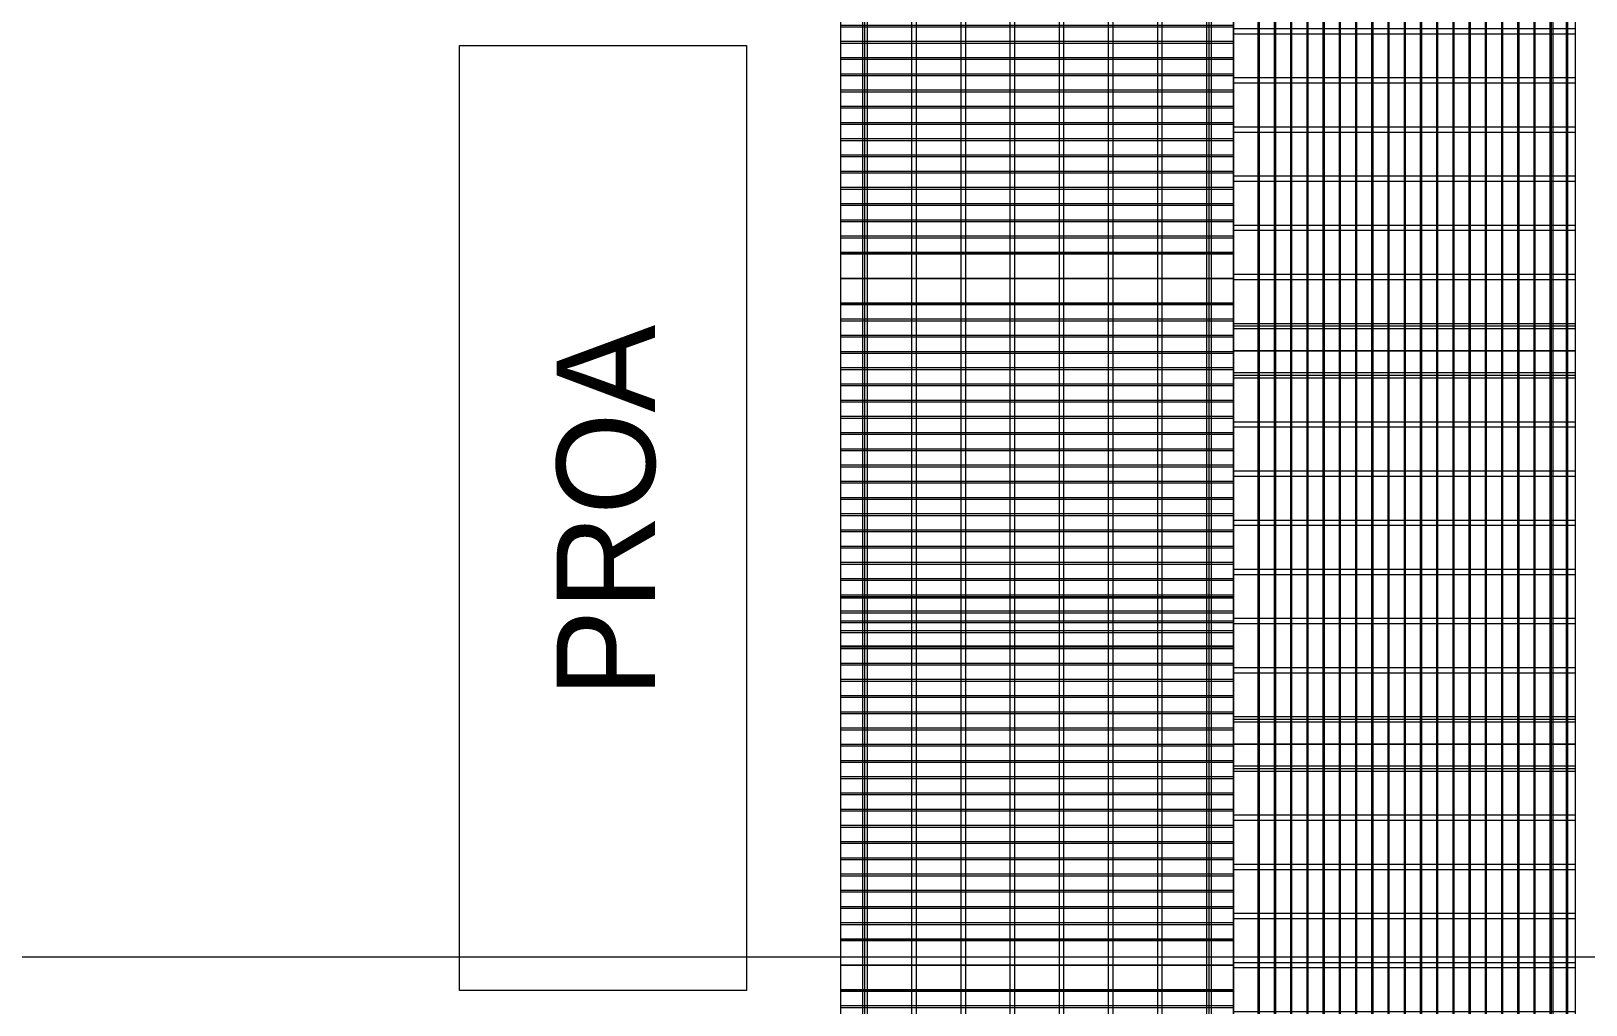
# Model space of a CAD drawing. Header units: metres. Extents: x -3 to 175, y -5 to 18.
# Drawn here: x 61.16 to 64.324, y 5.832 to 7.813 of the extents above; entities that cross this region are included whole.
import ezdxf

# ---------------------------------------------------------------- set-up
doc = ezdxf.new("R2010")
doc.units = ezdxf.units.M
for name, color, linetype, lineweight in [('A-GENM', 7, 'Continuous', 9), ('A-WALL', 7, 'Continuous', 9), ('G-ANNO-SYMB', 7, 'Continuous', 9), ('G-ANNO-TEXT', 7, 'Continuous', 9)]:
    doc.layers.add(name, color=color, linetype=linetype, lineweight=lineweight)
doc.styles.add('Manrope', font='Manrope-Regular.ttf', dxfattribs={"height": 0.2})

# ---------------------------------------------------------------- blocks, each defined once
blk = doc.blocks.new('M_RVR_Grating - 0_80 x 0_70-V159-N-Cubierta 01')
at = {"layer": 'A-GENM'}
for p, q in [((-0.3, 0.4), (-0.35, 0.4)), ((-0.35, 0.4), (-0.35, -0.4)), ((0.3449, 0.4), (-0.35, 0.4)), ((-0.35, 0.4), (-0.35, 0.35)), ((-0.297, 0.4), (-0.3, 0.4)), ((-0.3, 0.4), (-0.3, -0.4)), ((-0.3, -0.4), (-0.3, 0.4)), ((-0.297, -0.4), (-0.297, 0.4)), ((-0.264, 0.4), (-0.267, 0.4)), ((-0.267, 0.4), (-0.267, -0.4)), ((-0.264, -0.4), (-0.264, 0.4)), ((-0.231, 0.4), (-0.234, 0.4)), ((-0.234, 0.4), (-0.234, -0.4)), ((-0.231, -0.4), (-0.231, 0.4)), ((-0.198, 0.4), (-0.201, 0.4)), ((-0.201, 0.4), (-0.201, -0.4)), ((-0.198, -0.4), (-0.198, 0.4)), ((-0.165, 0.4), (-0.168, 0.4)), ((-0.168, 0.4), (-0.168, -0.4)), ((-0.165, -0.4), (-0.165, 0.4)), ((-0.132, 0.4), (-0.135, 0.4)), ((-0.135, 0.4), (-0.135, -0.4)), ((-0.132, -0.4), (-0.132, 0.4)), ((-0.099, 0.4), (-0.102, 0.4)), ((-0.102, 0.4), (-0.102, -0.4)), ((-0.099, -0.4), (-0.099, 0.4)), ((-0.066, 0.4), (-0.069, 0.4)), ((-0.069, 0.4), (-0.069, -0.4)), ((-0.066, -0.4), (-0.066, 0.4)), ((-0.033, 0.4), (-0.036, 0.4)), ((-0.036, 0.4), (-0.036, -0.4)), ((-0.033, -0.4), (-0.033, 0.4)), ((0, 0.4), (-0.003, 0.4)), ((-0.003, 0.4), (-0.003, -0.4)), ((0, -0.4), (0, 0.4)), ((0.033, 0.4), (0.03, 0.4)), ((0.03, 0.4), (0.03, -0.4)), ((0.033, -0.4), (0.033, 0.4)), ((0.066, 0.4), (0.063, 0.4)), ((0.063, 0.4), (0.063, -0.4)), ((0.066, -0.4), (0.066, 0.4)), ((0.099, 0.4), (0.096, 0.4)), ((0.096, 0.4), (0.096, -0.4)), ((0.099, -0.4), (0.099, 0.4)), ((0.132, 0.4), (0.129, 0.4)), ((0.129, 0.4), (0.129, -0.4)), ((0.132, -0.4), (0.132, 0.4)), ((0.165, 0.4), (0.162, 0.4)), ((0.162, 0.4), (0.162, -0.4)), ((0.165, -0.4), (0.165, 0.4)), ((0.198, 0.4), (0.195, 0.4)), ((0.195, 0.4), (0.195, -0.4)), ((0.198, -0.4), (0.198, 0.4)), ((0.231, 0.4), (0.228, 0.4)), ((0.228, 0.4), (0.228, -0.4)), ((0.231, -0.4), (0.231, 0.4)), ((0.264, 0.4), (0.261, 0.4)), ((0.261, 0.4), (0.261, -0.4)), ((0.264, -0.4), (0.264, 0.4)), ((0.297, 0.4), (0.294, 0.4)), ((0.294, 0.4), (0.294, -0.4)), ((0.297, -0.4), (0.297, 0.4)), ((0.3449, 0.4), (0.3, 0.4)), ((0.3, 0.4), (0.3, -0.4)), ((0.33, 0.4), (0.327, 0.4)), ((0.327, 0.4), (0.327, -0.4)), ((0.33, -0.4), (0.33, 0.4)), ((0.3449, 0.355), (-0.35, 0.355)), ((-0.35, 0.35), (0.3449, 0.35)), ((-0.35, 0.345), (0.3449, 0.345)), ((0.3449, 0.255), (-0.35, 0.255)), ((-0.35, 0.245), (0.3449, 0.245)), ((0.3449, 0.155), (-0.35, 0.155)), ((-0.35, 0.145), (0.3449, 0.145)), ((0.3449, 0.055), (-0.35, 0.055)), ((-0.35, 0.045), (0.3449, 0.045)), ((0.3449, -0.045), (-0.35, -0.045)), ((-0.35, -0.055), (0.3449, -0.055)), ((0.3449, -0.145), (-0.35, -0.145)), ((-0.35, -0.155), (0.3449, -0.155)), ((0.3449, -0.245), (-0.35, -0.245)), ((-0.35, -0.255), (0.3449, -0.255)), ((0.3449, -0.345), (-0.35, -0.345)), ((0.3449, -0.35), (-0.35, -0.35)), ((-0.35, -0.35), (-0.35, -0.4)), ((-0.35, -0.355), (0.3449, -0.355)), ((-0.35, -0.4), (-0.3, -0.4)), ((-0.35, -0.4), (0.3449, -0.4)), ((-0.3, -0.4), (-0.297, -0.4)), ((-0.267, -0.4), (-0.264, -0.4)), ((-0.234, -0.4), (-0.231, -0.4)), ((-0.201, -0.4), (-0.198, -0.4)), ((-0.168, -0.4), (-0.165, -0.4)), ((-0.135, -0.4), (-0.132, -0.4)), ((-0.102, -0.4), (-0.099, -0.4)), ((-0.069, -0.4), (-0.066, -0.4)), ((-0.036, -0.4), (-0.033, -0.4)), ((-0.003, -0.4), (0, -0.4)), ((0.03, -0.4), (0.033, -0.4)), ((0.063, -0.4), (0.066, -0.4)), ((0.096, -0.4), (0.099, -0.4)), ((0.129, -0.4), (0.132, -0.4)), ((0.162, -0.4), (0.165, -0.4)), ((0.195, -0.4), (0.198, -0.4)), ((0.228, -0.4), (0.231, -0.4)), ((0.261, -0.4), (0.264, -0.4)), ((0.294, -0.4), (0.297, -0.4)), ((0.3, -0.4), (0.3449, -0.4)), ((0.327, -0.4), (0.33, -0.4))]:
    blk.add_line(p, q, dxfattribs=at)
blk = doc.blocks.new('M_RVR_Grating - 0_80 x 0_70-V161-N-Cubierta 01')
at = {"layer": 'A-GENM'}
for p, q in [((-0.35, 0.4), (-0.35, -0.4)), ((-0.3, 0.4), (-0.35, 0.4)), ((0.3449, 0.4), (-0.35, 0.4)), ((-0.35, 0.4), (-0.35, 0.35)), ((-0.3, 0.4), (-0.3, -0.4)), ((-0.297, 0.4), (-0.3, 0.4)), ((-0.3, -0.4), (-0.3, 0.4)), ((-0.297, -0.4), (-0.297, 0.4)), ((-0.267, 0.4), (-0.267, -0.4)), ((-0.264, 0.4), (-0.267, 0.4)), ((-0.264, -0.4), (-0.264, 0.4)), ((-0.234, 0.4), (-0.234, -0.4)), ((-0.231, 0.4), (-0.234, 0.4)), ((-0.231, -0.4), (-0.231, 0.4)), ((-0.201, 0.4), (-0.201, -0.4)), ((-0.198, 0.4), (-0.201, 0.4)), ((-0.198, -0.4), (-0.198, 0.4)), ((-0.168, 0.4), (-0.168, -0.4)), ((-0.165, 0.4), (-0.168, 0.4)), ((-0.165, -0.4), (-0.165, 0.4)), ((-0.135, 0.4), (-0.135, -0.4)), ((-0.132, 0.4), (-0.135, 0.4)), ((-0.132, -0.4), (-0.132, 0.4)), ((-0.102, 0.4), (-0.102, -0.4)), ((-0.099, 0.4), (-0.102, 0.4)), ((-0.099, -0.4), (-0.099, 0.4)), ((-0.069, 0.4), (-0.069, -0.4)), ((-0.066, 0.4), (-0.069, 0.4)), ((-0.066, -0.4), (-0.066, 0.4)), ((-0.036, 0.4), (-0.036, -0.4)), ((-0.033, 0.4), (-0.036, 0.4)), ((-0.033, -0.4), (-0.033, 0.4)), ((-0.003, 0.4), (-0.003, -0.4)), ((0, 0.4), (-0.003, 0.4)), ((0, -0.4), (0, 0.4)), ((0.03, 0.4), (0.03, -0.4)), ((0.033, 0.4), (0.03, 0.4)), ((0.033, -0.4), (0.033, 0.4)), ((0.063, 0.4), (0.063, -0.4)), ((0.066, 0.4), (0.063, 0.4)), ((0.066, -0.4), (0.066, 0.4)), ((0.096, 0.4), (0.096, -0.4)), ((0.099, 0.4), (0.096, 0.4)), ((0.099, -0.4), (0.099, 0.4)), ((0.129, 0.4), (0.129, -0.4)), ((0.132, 0.4), (0.129, 0.4)), ((0.132, -0.4), (0.132, 0.4)), ((0.162, 0.4), (0.162, -0.4)), ((0.165, 0.4), (0.162, 0.4)), ((0.165, -0.4), (0.165, 0.4)), ((0.195, 0.4), (0.195, -0.4)), ((0.198, 0.4), (0.195, 0.4)), ((0.198, -0.4), (0.198, 0.4)), ((0.228, 0.4), (0.228, -0.4)), ((0.231, 0.4), (0.228, 0.4)), ((0.231, -0.4), (0.231, 0.4)), ((0.261, 0.4), (0.261, -0.4)), ((0.264, 0.4), (0.261, 0.4)), ((0.264, -0.4), (0.264, 0.4)), ((0.294, 0.4), (0.294, -0.4)), ((0.297, 0.4), (0.294, 0.4)), ((0.297, -0.4), (0.297, 0.4)), ((0.3, 0.4), (0.3, -0.4)), ((0.3449, 0.4), (0.3, 0.4)), ((0.327, 0.4), (0.327, -0.4)), ((0.33, 0.4), (0.327, 0.4)), ((0.33, -0.4), (0.33, 0.4)), ((0.3449, 0.355), (-0.35, 0.355)), ((-0.35, 0.35), (0.3449, 0.35)), ((-0.35, 0.345), (0.3449, 0.345)), ((0.3449, 0.255), (-0.35, 0.255)), ((-0.35, 0.245), (0.3449, 0.245)), ((0.3449, 0.155), (-0.35, 0.155)), ((-0.35, 0.145), (0.3449, 0.145)), ((0.3449, 0.055), (-0.35, 0.055)), ((-0.35, 0.045), (0.3449, 0.045)), ((0.3449, -0.045), (-0.35, -0.045)), ((-0.35, -0.055), (0.3449, -0.055)), ((0.3449, -0.145), (-0.35, -0.145)), ((-0.35, -0.155), (0.3449, -0.155)), ((0.3449, -0.245), (-0.35, -0.245)), ((-0.35, -0.255), (0.3449, -0.255)), ((0.3449, -0.345), (-0.35, -0.345)), ((0.3449, -0.35), (-0.35, -0.35)), ((-0.35, -0.35), (-0.35, -0.4)), ((-0.35, -0.355), (0.3449, -0.355)), ((-0.35, -0.4), (-0.3, -0.4)), ((-0.35, -0.4), (0.3449, -0.4)), ((-0.3, -0.4), (-0.297, -0.4)), ((-0.267, -0.4), (-0.264, -0.4)), ((-0.234, -0.4), (-0.231, -0.4)), ((-0.201, -0.4), (-0.198, -0.4)), ((-0.168, -0.4), (-0.165, -0.4)), ((-0.135, -0.4), (-0.132, -0.4)), ((-0.102, -0.4), (-0.099, -0.4)), ((-0.069, -0.4), (-0.066, -0.4)), ((-0.036, -0.4), (-0.033, -0.4)), ((-0.003, -0.4), (0, -0.4)), ((0.03, -0.4), (0.033, -0.4)), ((0.063, -0.4), (0.066, -0.4)), ((0.096, -0.4), (0.099, -0.4)), ((0.129, -0.4), (0.132, -0.4)), ((0.162, -0.4), (0.165, -0.4)), ((0.195, -0.4), (0.198, -0.4)), ((0.228, -0.4), (0.231, -0.4)), ((0.261, -0.4), (0.264, -0.4)), ((0.294, -0.4), (0.297, -0.4)), ((0.3, -0.4), (0.3449, -0.4)), ((0.327, -0.4), (0.33, -0.4))]:
    blk.add_line(p, q, dxfattribs=at)
blk = doc.blocks.new('M_RVR_Grating - 0_80 x 0_70-V169-N-Cubierta 01')
at = {"layer": 'A-GENM'}
for p, q in [((-0.3, 0.4), (-0.35, 0.4)), ((-0.35, 0.4), (-0.35, -0.4)), ((0.35, 0.4), (-0.35, 0.4)), ((-0.35, 0.4), (-0.35, 0.35)), ((-0.297, 0.4), (-0.3, 0.4)), ((-0.3, 0.4), (-0.3, -0.4)), ((-0.3, -0.4), (-0.3, 0.4)), ((-0.297, -0.4), (-0.297, 0.4)), ((-0.264, 0.4), (-0.267, 0.4)), ((-0.267, 0.4), (-0.267, -0.4)), ((-0.264, -0.4), (-0.264, 0.4)), ((-0.231, 0.4), (-0.234, 0.4)), ((-0.234, 0.4), (-0.234, -0.4)), ((-0.231, -0.4), (-0.231, 0.4)), ((-0.198, 0.4), (-0.201, 0.4)), ((-0.201, 0.4), (-0.201, -0.4)), ((-0.198, -0.4), (-0.198, 0.4)), ((-0.165, 0.4), (-0.168, 0.4)), ((-0.168, 0.4), (-0.168, -0.4)), ((-0.165, -0.4), (-0.165, 0.4)), ((-0.132, 0.4), (-0.135, 0.4)), ((-0.135, 0.4), (-0.135, -0.4)), ((-0.132, -0.4), (-0.132, 0.4)), ((-0.099, 0.4), (-0.102, 0.4)), ((-0.102, 0.4), (-0.102, -0.4)), ((-0.099, -0.4), (-0.099, 0.4)), ((-0.066, 0.4), (-0.069, 0.4)), ((-0.069, 0.4), (-0.069, -0.4)), ((-0.066, -0.4), (-0.066, 0.4)), ((-0.033, 0.4), (-0.036, 0.4)), ((-0.036, 0.4), (-0.036, -0.4)), ((-0.033, -0.4), (-0.033, 0.4)), ((0, 0.4), (-0.003, 0.4)), ((-0.003, 0.4), (-0.003, -0.4)), ((0, -0.4), (0, 0.4)), ((0.033, 0.4), (0.03, 0.4)), ((0.03, 0.4), (0.03, -0.4)), ((0.033, -0.4), (0.033, 0.4)), ((0.066, 0.4), (0.063, 0.4)), ((0.063, 0.4), (0.063, -0.4)), ((0.066, -0.4), (0.066, 0.4)), ((0.099, 0.4), (0.096, 0.4)), ((0.096, 0.4), (0.096, -0.4)), ((0.099, -0.4), (0.099, 0.4)), ((0.132, 0.4), (0.129, 0.4)), ((0.129, 0.4), (0.129, -0.4)), ((0.132, -0.4), (0.132, 0.4)), ((0.165, 0.4), (0.162, 0.4)), ((0.162, 0.4), (0.162, -0.4)), ((0.165, -0.4), (0.165, 0.4)), ((0.198, 0.4), (0.195, 0.4)), ((0.195, 0.4), (0.195, -0.4)), ((0.198, -0.4), (0.198, 0.4)), ((0.231, 0.4), (0.228, 0.4)), ((0.228, 0.4), (0.228, -0.4)), ((0.231, -0.4), (0.231, 0.4)), ((0.264, 0.4), (0.261, 0.4)), ((0.261, 0.4), (0.261, -0.4)), ((0.264, -0.4), (0.264, 0.4)), ((0.297, 0.4), (0.294, 0.4)), ((0.294, 0.4), (0.294, -0.4)), ((0.297, -0.4), (0.297, 0.4)), ((0.35, 0.4), (0.3, 0.4)), ((0.3, 0.4), (0.3, -0.4)), ((0.33, 0.4), (0.327, 0.4)), ((0.327, 0.4), (0.327, -0.4)), ((0.33, -0.4), (0.33, 0.4)), ((0.35, -0.4), (0.35, 0.4)), ((0.35, 0.35), (0.35, 0.4)), ((0.35, 0.355), (-0.35, 0.355)), ((-0.35, 0.35), (0.35, 0.35)), ((-0.35, 0.345), (0.35, 0.345)), ((0.35, 0.255), (-0.35, 0.255)), ((-0.35, 0.245), (0.35, 0.245)), ((0.35, 0.155), (-0.35, 0.155)), ((-0.35, 0.145), (0.35, 0.145)), ((0.35, 0.055), (-0.35, 0.055)), ((-0.35, 0.045), (0.35, 0.045)), ((0.35, -0.045), (-0.35, -0.045)), ((-0.35, -0.055), (0.35, -0.055)), ((0.35, -0.145), (-0.35, -0.145)), ((-0.35, -0.155), (0.35, -0.155)), ((0.35, -0.245), (-0.35, -0.245)), ((-0.35, -0.255), (0.35, -0.255)), ((0.35, -0.345), (-0.35, -0.345)), ((0.35, -0.35), (-0.35, -0.35)), ((-0.35, -0.35), (-0.35, -0.4)), ((-0.35, -0.355), (0.35, -0.355)), ((0.35, -0.4), (0.35, -0.35)), ((-0.35, -0.4), (-0.3, -0.4)), ((-0.35, -0.4), (0.35, -0.4)), ((-0.3, -0.4), (-0.297, -0.4)), ((-0.267, -0.4), (-0.264, -0.4)), ((-0.234, -0.4), (-0.231, -0.4)), ((-0.201, -0.4), (-0.198, -0.4)), ((-0.168, -0.4), (-0.165, -0.4)), ((-0.135, -0.4), (-0.132, -0.4)), ((-0.102, -0.4), (-0.099, -0.4)), ((-0.069, -0.4), (-0.066, -0.4)), ((-0.036, -0.4), (-0.033, -0.4)), ((-0.003, -0.4), (0, -0.4)), ((0.03, -0.4), (0.033, -0.4)), ((0.063, -0.4), (0.066, -0.4)), ((0.096, -0.4), (0.099, -0.4)), ((0.129, -0.4), (0.132, -0.4)), ((0.162, -0.4), (0.165, -0.4)), ((0.195, -0.4), (0.198, -0.4)), ((0.228, -0.4), (0.231, -0.4)), ((0.261, -0.4), (0.264, -0.4)), ((0.294, -0.4), (0.297, -0.4)), ((0.3, -0.4), (0.35, -0.4)), ((0.327, -0.4), (0.33, -0.4))]:
    blk.add_line(p, q, dxfattribs=at)
blk = doc.blocks.new('M_RVR_Grating - 0_80 x 0_70-V171-N-Cubierta 01')
at = {"layer": 'A-GENM'}
for p, q in [((-0.35, 0.4), (-0.35, -0.4)), ((-0.3, 0.4), (-0.35, 0.4)), ((0.35, 0.4), (-0.35, 0.4)), ((-0.35, 0.4), (-0.35, 0.35)), ((-0.3, 0.4), (-0.3, -0.4)), ((-0.297, 0.4), (-0.3, 0.4)), ((-0.3, -0.4), (-0.3, 0.4)), ((-0.297, -0.4), (-0.297, 0.4)), ((-0.267, 0.4), (-0.267, -0.4)), ((-0.264, 0.4), (-0.267, 0.4)), ((-0.264, -0.4), (-0.264, 0.4)), ((-0.234, 0.4), (-0.234, -0.4)), ((-0.231, 0.4), (-0.234, 0.4)), ((-0.231, -0.4), (-0.231, 0.4)), ((-0.201, 0.4), (-0.201, -0.4)), ((-0.198, 0.4), (-0.201, 0.4)), ((-0.198, -0.4), (-0.198, 0.4)), ((-0.168, 0.4), (-0.168, -0.4)), ((-0.165, 0.4), (-0.168, 0.4)), ((-0.165, -0.4), (-0.165, 0.4)), ((-0.135, 0.4), (-0.135, -0.4)), ((-0.132, 0.4), (-0.135, 0.4)), ((-0.132, -0.4), (-0.132, 0.4)), ((-0.102, 0.4), (-0.102, -0.4)), ((-0.099, 0.4), (-0.102, 0.4)), ((-0.099, -0.4), (-0.099, 0.4)), ((-0.069, 0.4), (-0.069, -0.4)), ((-0.066, 0.4), (-0.069, 0.4)), ((-0.066, -0.4), (-0.066, 0.4)), ((-0.036, 0.4), (-0.036, -0.4)), ((-0.033, 0.4), (-0.036, 0.4)), ((-0.033, -0.4), (-0.033, 0.4)), ((-0.003, 0.4), (-0.003, -0.4)), ((0, 0.4), (-0.003, 0.4)), ((0, -0.4), (0, 0.4)), ((0.03, 0.4), (0.03, -0.4)), ((0.033, 0.4), (0.03, 0.4)), ((0.033, -0.4), (0.033, 0.4)), ((0.063, 0.4), (0.063, -0.4)), ((0.066, 0.4), (0.063, 0.4)), ((0.066, -0.4), (0.066, 0.4)), ((0.096, 0.4), (0.096, -0.4)), ((0.099, 0.4), (0.096, 0.4)), ((0.099, -0.4), (0.099, 0.4)), ((0.129, 0.4), (0.129, -0.4)), ((0.132, 0.4), (0.129, 0.4)), ((0.132, -0.4), (0.132, 0.4)), ((0.162, 0.4), (0.162, -0.4)), ((0.165, 0.4), (0.162, 0.4)), ((0.165, -0.4), (0.165, 0.4)), ((0.195, 0.4), (0.195, -0.4)), ((0.198, 0.4), (0.195, 0.4)), ((0.198, -0.4), (0.198, 0.4)), ((0.228, 0.4), (0.228, -0.4)), ((0.231, 0.4), (0.228, 0.4)), ((0.231, -0.4), (0.231, 0.4)), ((0.261, 0.4), (0.261, -0.4)), ((0.264, 0.4), (0.261, 0.4)), ((0.264, -0.4), (0.264, 0.4)), ((0.294, 0.4), (0.294, -0.4)), ((0.297, 0.4), (0.294, 0.4)), ((0.297, -0.4), (0.297, 0.4)), ((0.3, 0.4), (0.3, -0.4)), ((0.35, 0.4), (0.3, 0.4)), ((0.327, 0.4), (0.327, -0.4)), ((0.33, 0.4), (0.327, 0.4)), ((0.33, -0.4), (0.33, 0.4)), ((0.35, -0.4), (0.35, 0.4)), ((0.35, 0.35), (0.35, 0.4)), ((0.35, 0.355), (-0.35, 0.355)), ((-0.35, 0.35), (0.35, 0.35)), ((-0.35, 0.345), (0.35, 0.345)), ((0.35, 0.255), (-0.35, 0.255)), ((-0.35, 0.245), (0.35, 0.245)), ((0.35, 0.155), (-0.35, 0.155)), ((-0.35, 0.145), (0.35, 0.145)), ((0.35, 0.055), (-0.35, 0.055)), ((-0.35, 0.045), (0.35, 0.045)), ((0.35, -0.045), (-0.35, -0.045)), ((-0.35, -0.055), (0.35, -0.055)), ((0.35, -0.145), (-0.35, -0.145)), ((-0.35, -0.155), (0.35, -0.155)), ((0.35, -0.245), (-0.35, -0.245)), ((-0.35, -0.255), (0.35, -0.255)), ((0.35, -0.345), (-0.35, -0.345)), ((0.35, -0.35), (-0.35, -0.35)), ((-0.35, -0.35), (-0.35, -0.4)), ((-0.35, -0.355), (0.35, -0.355)), ((0.35, -0.4), (0.35, -0.35)), ((-0.35, -0.4), (-0.3, -0.4)), ((-0.35, -0.4), (0.35, -0.4)), ((-0.3, -0.4), (-0.297, -0.4)), ((-0.267, -0.4), (-0.264, -0.4)), ((-0.234, -0.4), (-0.231, -0.4)), ((-0.201, -0.4), (-0.198, -0.4)), ((-0.168, -0.4), (-0.165, -0.4)), ((-0.135, -0.4), (-0.132, -0.4)), ((-0.102, -0.4), (-0.099, -0.4)), ((-0.069, -0.4), (-0.066, -0.4)), ((-0.036, -0.4), (-0.033, -0.4)), ((-0.003, -0.4), (0, -0.4)), ((0.03, -0.4), (0.033, -0.4)), ((0.063, -0.4), (0.066, -0.4)), ((0.096, -0.4), (0.099, -0.4)), ((0.129, -0.4), (0.132, -0.4)), ((0.162, -0.4), (0.165, -0.4)), ((0.195, -0.4), (0.198, -0.4)), ((0.228, -0.4), (0.231, -0.4)), ((0.261, -0.4), (0.264, -0.4)), ((0.294, -0.4), (0.297, -0.4)), ((0.3, -0.4), (0.35, -0.4)), ((0.327, -0.4), (0.33, -0.4))]:
    blk.add_line(p, q, dxfattribs=at)

msp = doc.modelspace()

# ---------------------------------------------------------------- linework, layer by layer
at = {"layer": 'A-WALL'}
msp.add_line((64.3018, 12.3304), (64.3018, 0.9488), dxfattribs=at)
at = {"layer": 'G-ANNO-SYMB', "lineweight": 18}
msp.add_line((60.5681, 5.93), (70.9442, 5.93), dxfattribs=at)
at = {"layer": 'G-ANNO-TEXT', "flags": 128}
msp.add_lwpolyline([(62.032, 5.8615), (62.032, 7.7841), (62.616, 7.7841), (62.616, 5.8615)], close=True, dxfattribs=at)

# ---------------------------------------------------------------- block references
at = {"layer": 'A-GENM'}
for name, p, rotation in [('M_RVR_Grating - 0_80 x 0_70-V171-N-Cubierta 01', (63.2069, 7.6598), 90.00000000000037), ('M_RVR_Grating - 0_80 x 0_70-V169-N-Cubierta 01', (63.2069, 6.9598), 270.0000000000001), ('M_RVR_Grating - 0_80 x 0_70-V171-N-Cubierta 01', (63.2069, 6.2628), 89.9999999999999), ('M_RVR_Grating - 0_80 x 0_70-V169-N-Cubierta 01', (63.2069, 5.5628), 269.9999999999996)]:
    msp.add_blockref(name, p, dxfattribs=dict(at, rotation=rotation))
for name, p in [('M_RVR_Grating - 0_80 x 0_70-V159-N-Cubierta 01', (63.9569, 7.5628)), ('M_RVR_Grating - 0_80 x 0_70-V161-N-Cubierta 01', (63.9569, 6.7628)), ('M_RVR_Grating - 0_80 x 0_70-V159-N-Cubierta 01', (63.9569, 5.9628))]:
    msp.add_blockref(name, p, dxfattribs=at)

# ---------------------------------------------------------------- texts
at = {"layer": 'G-ANNO-TEXT', "insert": (62.2296, 6.4576), "char_height": 0.2, "width": 0.889873, "attachment_point": 1, "rotation": 90, "style": 'Manrope'}
msp.add_mtext('PROA', dxfattribs=at)

doc.saveas('drawing.dxf')
